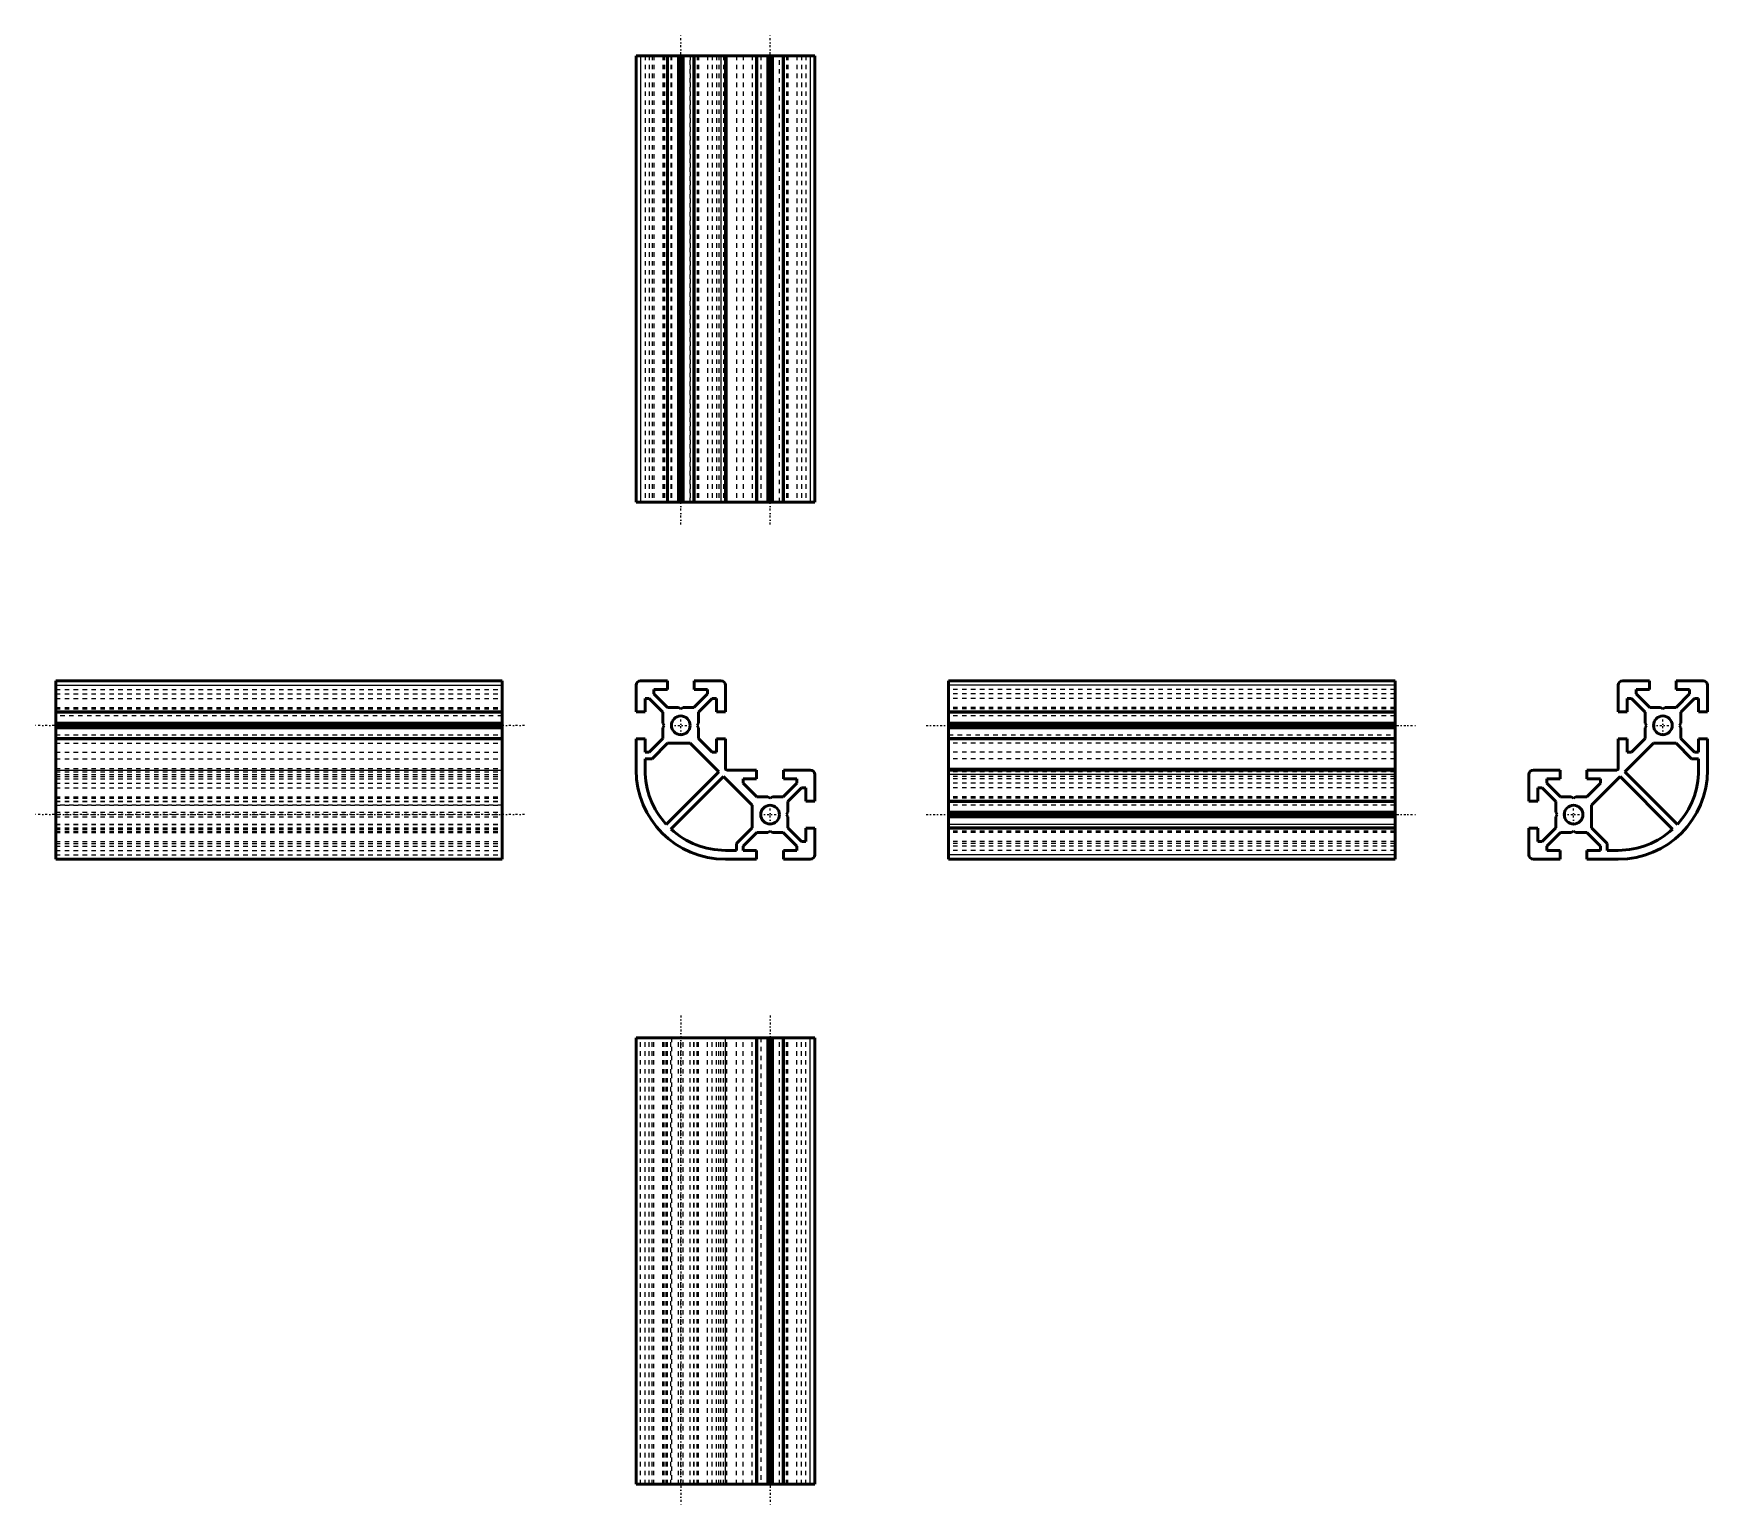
# Model space of a CAD drawing. Header units: millimetres. Extents: x -5 to 370, y -5 to 325.
import ezdxf

# ---------------------------------------------------------------- set-up
doc = ezdxf.new("R2010")
doc.units = ezdxf.units.MM
doc.linetypes.add('Center', pattern=[1.5, 0.45, -0.5, 0.05, -0.5])
doc.linetypes.add('Dashed', pattern=[2, 1, -1])
for name, color, linetype, lineweight in [('AM_4', 3, 'Continuous', 25), ('center', 4, 'Center', 25), ('hidden', 3, 'Dashed', 25), ('vis', 1, 'Continuous', 50)]:
    doc.layers.add(name, color=color, linetype=linetype, lineweight=lineweight)

# ---------------------------------------------------------------- blocks, each defined once
blk = doc.blocks.new('1_HFSR5_404020_100_0_in_HFSR5_404020_100_900')
at = {"layer": 'AM_4'}
for p, q in [((150, 0), (150, 100)), ((169, 0), (169, 100))]:
    blk.add_line(p, q, dxfattribs=at)
at = {"layer": 'center'}
for p, q in [((140, 105), (140, -5)), ((160, 105), (160, -5))]:
    blk.add_line(p, q, dxfattribs=at)
at = {"layer": 'hidden'}
for p, q in [((131, 0), (131, 100)), ((132, 0), (132, 100)), ((132.94, 0), (132.94, 100)), ((133.56, 0), (133.56, 100)), ((134, 0), (134, 100)), ((136, 0), (136, 100)), ((136.3, 0), (136.3, 100)), ((136.75, 0), (136.75, 100)), ((137, 0), (137, 100)), ((137.06, 0), (137.06, 100)), ((137.81, 0), (137.81, 100)), ((137.9, 100), (137.9, 0)), ((139.48, 0), (139.48, 100)), ((140, 0), (140, 100)), ((140.52, 0), (140.52, 100)), ((142.09, 0), (142.09, 100)), ((142.1, 0), (142.1, 100)), ((142.94, 0), (142.94, 100)), ((143, 0), (143, 100)), ((143.7, 0), (143.7, 100)), ((144, 0), (144, 100)), ((146, 0), (146, 100)), ((147.06, 0), (147.06, 100)), ((148, 0), (148, 100)), ((148.52, 0), (148.52, 100)), ((149, 0), (149, 100)), ((149.58, 0), (149.58, 100)), ((150.3, 0), (150.3, 100)), ((152.5, 0), (152.5, 100)), ((154, 0), (154, 100)), ((156, 0), (156, 100)), ((157.9, 100), (157.9, 0)), ((162.1, 0), (162.1, 100)), ((163.7, 0), (163.7, 100)), ((164, 0), (164, 100)), ((166, 0), (166, 100)), ((167.06, 0), (167.06, 100)), ((168, 0), (168, 100))]:
    blk.add_line(p, q, dxfattribs=at)
at = {"layer": 'vis'}
for p, q in [((130, 100), (170, 100)), ((130, 0), (130, 100)), ((157, 0), (157, 100)), ((157.06, 0), (157.06, 100)), ((159.48, 0), (159.48, 100)), ((160, 0), (160, 100)), ((160.52, 0), (160.52, 100)), ((162.94, 0), (162.94, 100)), ((163, 0), (163, 100)), ((170, 0), (170, 100)), ((130, 0), (170, 0))]:
    blk.add_line(p, q, dxfattribs=at)
blk = doc.blocks.new('2_HFSR5_404020_100_0_in_HFSR5_404020_100_900')
at = {"layer": 'AM_4'}
for p, q in [((0, 179), (100, 179)), ((0, 160), (100, 160))]:
    blk.add_line(p, q, dxfattribs=at)
at = {"layer": 'center'}
for p, q in [((105, 170), (-5, 170)), ((105, 150), (-5, 150))]:
    blk.add_line(p, q, dxfattribs=at)
at = {"layer": 'hidden'}
for p, q in [((0, 178), (100, 178)), ((0, 177.06), (100, 177.06)), ((0, 176), (100, 176)), ((0, 174), (100, 174)), ((0, 173.7), (100, 173.7)), ((100, 172.1), (0, 172.1)), ((0, 167.9), (100, 167.9)), ((0, 166), (100, 166)), ((0, 164), (100, 164)), ((0, 162.5), (100, 162.5)), ((0, 160.3), (100, 160.3)), ((0, 159.58), (100, 159.58)), ((0, 159), (100, 159)), ((0, 158.52), (100, 158.52)), ((0, 158), (100, 158)), ((0, 157.06), (100, 157.06)), ((0, 156), (100, 156)), ((0, 154), (100, 154)), ((0, 153.7), (100, 153.7)), ((0, 153), (100, 153)), ((0, 152.94), (100, 152.94)), ((100, 152.1), (0, 152.1)), ((0, 152.09), (100, 152.09)), ((0, 150.52), (100, 150.52)), ((0, 150), (100, 150)), ((0, 149.48), (100, 149.48)), ((0, 147.9), (100, 147.9)), ((0, 147.81), (100, 147.81)), ((0, 147.06), (100, 147.06)), ((0, 147), (100, 147)), ((0, 146.75), (100, 146.75)), ((0, 146.3), (100, 146.3)), ((0, 146), (100, 146)), ((0, 144), (100, 144)), ((0, 143.56), (100, 143.56)), ((0, 142.94), (100, 142.94)), ((0, 142), (100, 142)), ((0, 141), (100, 141))]:
    blk.add_line(p, q, dxfattribs=at)
at = {"layer": 'vis'}
for p, q in [((0, 180), (100, 180)), ((0, 180), (0, 140)), ((100, 180), (100, 140)), ((0, 173), (100, 173)), ((0, 172.94), (100, 172.94)), ((0, 170.52), (100, 170.52)), ((0, 170), (100, 170)), ((0, 169.48), (100, 169.48)), ((0, 167.06), (100, 167.06)), ((0, 167), (100, 167)), ((0, 140), (100, 140))]:
    blk.add_line(p, q, dxfattribs=at)
blk = doc.blocks.new('3_HFSR5_404020_100_0_in_HFSR5_404020_100_900')
at = {"layer": 'center'}
for p, q in [((137.79, 170), (142.21, 170)), ((140, 167.79), (140, 172.21)), ((160, 147.79), (160, 152.21)), ((157.79, 150), (162.21, 150))]:
    blk.add_line(p, q, dxfattribs=at)
at = {"layer": 'vis'}
for p, q in [((130, 179), (130, 173)), ((137, 180), (131, 180)), ((134, 177.06), (134, 178)), ((134, 178), (137, 178)), ((137.06, 174), (134, 177.06)), ((137, 178), (137, 180)), ((146, 177.06), (142.94, 174)), ((149, 180), (143, 180)), ((143, 180), (143, 178)), ((143, 178), (146, 178)), ((146, 178), (146, 177.06)), ((150, 173), (150, 179)), ((130, 173), (132, 173)), ((132, 173), (132, 176)), ((132, 176), (132.94, 176)), ((132.94, 176), (136, 172.94)), ((136, 172.94), (136, 170.52)), ((139.48, 174), (137.06, 174)), ((140, 173.7), (139.48, 174)), ((140.52, 174), (140, 173.7)), ((142.94, 174), (140.52, 174)), ((144, 172.94), (147.06, 176)), ((144, 170.52), (144, 172.94)), ((147.06, 176), (148, 176)), ((148, 176), (148, 173)), ((148, 173), (150, 173)), ((136, 170.52), (136.3, 170)), ((136.3, 170), (136, 169.48)), ((136, 169.48), (136, 167.06)), ((143.7, 170), (144, 170.52)), ((144, 169.48), (143.7, 170)), ((144, 167.06), (144, 169.48)), ((130, 167), (130, 160)), ((132, 167), (130, 167)), ((132, 164), (132, 167)), ((136, 167.06), (132.94, 164)), ((137.06, 166), (133.56, 162.5)), ((142.09, 166), (137.06, 166)), ((148.52, 159.58), (142.09, 166)), ((147.06, 164), (144, 167.06)), ((150, 167), (148, 167)), ((148, 167), (148, 164)), ((150, 160.3), (150, 167)), ((132.94, 164), (132, 164)), ((133.56, 162.5), (132, 162.5)), ((132, 162.5), (132, 160)), ((148, 164), (147.06, 164)), ((136.75, 147.81), (148.52, 159.58)), ((149.58, 158.52), (137.81, 146.75)), ((156, 152.09), (149.58, 158.52)), ((157, 160), (150.3, 160)), ((154, 157.06), (154, 158)), ((154, 158), (157, 158)), ((157, 158), (157, 160)), ((169, 160), (163, 160)), ((163, 160), (163, 158)), ((163, 158), (166, 158)), ((166, 158), (166, 157.06)), ((170, 153), (170, 159)), ((157.06, 154), (154, 157.06)), ((159.48, 154), (157.06, 154)), ((160, 153.7), (159.48, 154)), ((160.52, 154), (160, 153.7)), ((162.94, 154), (160.52, 154)), ((166, 157.06), (162.94, 154)), ((164, 152.94), (167.06, 156)), ((167.06, 156), (168, 156)), ((168, 156), (168, 153)), ((156, 147.06), (156, 152.09)), ((163.7, 150), (164, 150.52)), ((164, 150.52), (164, 152.94)), ((168, 153), (170, 153)), ((152.5, 143.56), (156, 147.06)), ((159.48, 146), (160, 146.3)), ((160, 146.3), (160.52, 146)), ((164, 149.48), (163.7, 150)), ((164, 147.06), (164, 149.48)), ((167.06, 144), (164, 147.06)), ((170, 147), (168, 147)), ((168, 147), (168, 144)), ((170, 141), (170, 147)), ((152.5, 142), (152.5, 143.56)), ((154, 142.94), (157.06, 146)), ((154, 142), (154, 142.94)), ((157.06, 146), (159.48, 146)), ((160.52, 146), (162.94, 146)), ((162.94, 146), (166, 142.94)), ((166, 142.94), (166, 142)), ((168, 144), (167.06, 144)), ((150, 142), (152.5, 142)), ((150, 140), (157, 140)), ((157, 142), (154, 142)), ((157, 140), (157, 142)), ((166, 142), (163, 142)), ((163, 142), (163, 140)), ((163, 140), (169, 140))]:
    blk.add_line(p, q, dxfattribs=at)
for centre in [(140, 170), (160, 150)]:
    blk.add_circle(centre, 2.1, dxfattribs=at)
for centre, radius, start, end in [((131, 179), 1, 90, 180), ((149, 179), 1, 360, 90), ((150, 160), 20, 180, 270), ((150, 160), 18, 180, 222.612), ((150.3, 160.3), 0.3, 180, 270), ((169, 159), 1, 360, 90), ((150, 160), 18, 227.388, 270), ((169, 141), 1, 270, 0)]:
    blk.add_arc(centre, radius, start, end, dxfattribs=at)
blk = doc.blocks.new('4_HFSR5_404020_100_0_in_HFSR5_404020_100_900')
at = {"layer": 'AM_4'}
for p, q in [((300, 179), (200, 179)), ((300, 160.3), (200, 160.3)), ((300, 159), (200, 159)), ((300, 141), (200, 141))]:
    blk.add_line(p, q, dxfattribs=at)
at = {"layer": 'center'}
for p, q in [((195, 170), (305, 170)), ((195, 150), (305, 150))]:
    blk.add_line(p, q, dxfattribs=at)
at = {"layer": 'hidden'}
for p, q in [((300, 178), (200, 178)), ((300, 177.06), (200, 177.06)), ((300, 176), (200, 176)), ((300, 174), (200, 174)), ((300, 173.7), (200, 173.7)), ((300, 172.1), (200, 172.1)), ((200, 167.9), (300, 167.9)), ((300, 166), (200, 166)), ((300, 164), (200, 164)), ((300, 162.5), (200, 162.5)), ((300, 159.58), (200, 159.58)), ((300, 158.52), (200, 158.52)), ((300, 158), (200, 158)), ((300, 157.06), (200, 157.06)), ((300, 156), (200, 156)), ((300, 154), (200, 154)), ((300, 153.7), (200, 153.7)), ((300, 152.1), (200, 152.1)), ((300, 152.09), (200, 152.09)), ((200, 147.9), (300, 147.9)), ((300, 147.81), (200, 147.81)), ((300, 146.75), (200, 146.75)), ((300, 146.3), (200, 146.3)), ((300, 146), (200, 146)), ((300, 144), (200, 144)), ((300, 143.56), (200, 143.56)), ((300, 142.94), (200, 142.94)), ((300, 142), (200, 142))]:
    blk.add_line(p, q, dxfattribs=at)
at = {"layer": 'vis'}
for p, q in [((300, 180), (200, 180)), ((200, 140), (200, 180)), ((300, 140), (300, 180)), ((300, 173), (200, 173)), ((300, 172.94), (200, 172.94)), ((300, 170.52), (200, 170.52)), ((300, 170), (200, 170)), ((300, 169.48), (200, 169.48)), ((300, 167.06), (200, 167.06)), ((300, 167), (200, 167)), ((300, 160), (200, 160)), ((300, 153), (200, 153)), ((300, 152.94), (200, 152.94)), ((300, 150.52), (200, 150.52)), ((300, 150), (200, 150)), ((300, 149.48), (200, 149.48)), ((300, 147.06), (200, 147.06)), ((300, 147), (200, 147)), ((300, 140), (200, 140))]:
    blk.add_line(p, q, dxfattribs=at)
blk = doc.blocks.new('5_HFSR5_404020_100_0_in_HFSR5_404020_100_900')
at = {"layer": 'center'}
for p, q in [((357.8, 170), (362.2, 170)), ((360, 167.79), (360, 172.21)), ((340, 147.79), (340, 152.21)), ((337.8, 150), (342.2, 150))]:
    blk.add_line(p, q, dxfattribs=at)
at = {"layer": 'vis'}
for p, q in [((350, 173), (350, 179)), ((351, 180), (357, 180)), ((357, 178), (354, 178)), ((354, 178), (354, 177.06)), ((354, 177.06), (357.06, 174)), ((357, 180), (357, 178)), ((362.94, 174), (366, 177.06)), ((363, 178), (363, 180)), ((363, 180), (369, 180)), ((366, 178), (363, 178)), ((366, 177.06), (366, 178)), ((370, 179), (370, 173)), ((352, 173), (350, 173)), ((352.94, 176), (352, 176)), ((352, 176), (352, 173)), ((356, 172.94), (352.94, 176)), ((356, 170.52), (356, 172.94)), ((357.06, 174), (359.48, 174)), ((359.48, 174), (360, 173.7)), ((360, 173.7), (360.52, 174)), ((360.52, 174), (362.94, 174)), ((367.06, 176), (364, 172.94)), ((364, 172.94), (364, 170.52)), ((368, 176), (367.06, 176)), ((368, 173), (368, 176)), ((370, 173), (368, 173)), ((356.3, 170), (356, 170.52)), ((356, 169.48), (356.3, 170)), ((356, 167.06), (356, 169.48)), ((364, 170.52), (363.7, 170)), ((363.7, 170), (364, 169.48)), ((364, 169.48), (364, 167.06)), ((350, 160.3), (350, 167)), ((350, 167), (352, 167)), ((351.48, 159.58), (357.91, 166)), ((352, 167), (352, 164)), ((352.94, 164), (356, 167.06)), ((357.91, 166), (362.94, 166)), ((362.94, 166), (366.44, 162.5)), ((364, 167.06), (367.06, 164)), ((368, 164), (368, 167)), ((368, 167), (370, 167)), ((370, 167), (370, 160)), ((352, 164), (352.94, 164)), ((366.44, 162.5), (368, 162.5)), ((367.06, 164), (368, 164)), ((368, 162.5), (368, 160)), ((330, 153), (330, 159)), ((331, 160), (337, 160)), ((337, 158), (334, 158)), ((334, 158), (334, 157.06)), ((337, 160), (337, 158)), ((343, 158), (343, 160)), ((343, 160), (349.7, 160)), ((346, 158), (343, 158)), ((344, 152.09), (350.42, 158.52)), ((346, 157.06), (346, 158)), ((350.42, 158.52), (362.19, 146.75)), ((363.25, 147.81), (351.48, 159.58)), ((332.94, 156), (332, 156)), ((332, 156), (332, 153)), ((336, 152.94), (332.94, 156)), ((334, 157.06), (337.06, 154)), ((337.06, 154), (339.48, 154)), ((339.48, 154), (340, 153.7)), ((340, 153.7), (340.52, 154)), ((340.52, 154), (342.94, 154)), ((342.94, 154), (346, 157.06)), ((332, 153), (330, 153)), ((336, 150.52), (336, 152.94)), ((336.3, 150), (336, 150.52)), ((344, 147.06), (344, 152.09)), ((330, 141), (330, 147)), ((330, 147), (332, 147)), ((332, 147), (332, 144)), ((332.94, 144), (336, 147.06)), ((336, 149.48), (336.3, 150)), ((336, 147.06), (336, 149.48)), ((340, 146.3), (339.48, 146)), ((340.52, 146), (340, 146.3)), ((347.5, 143.56), (344, 147.06)), ((332, 144), (332.94, 144)), ((337.06, 146), (334, 142.94)), ((334, 142.94), (334, 142)), ((339.48, 146), (337.06, 146)), ((342.94, 146), (340.52, 146)), ((346, 142.94), (342.94, 146)), ((346, 142), (346, 142.94)), ((347.5, 142), (347.5, 143.56)), ((337, 140), (331, 140)), ((334, 142), (337, 142)), ((337, 142), (337, 140)), ((343, 140), (343, 142)), ((343, 142), (346, 142)), ((350, 140), (343, 140)), ((350, 142), (347.5, 142))]:
    blk.add_line(p, q, dxfattribs=at)
for centre in [(360, 170), (340, 150)]:
    blk.add_circle(centre, 2.1, dxfattribs=at)
for centre, radius, start, end in [((351, 179), 1, 90, 180), ((369, 179), 1, 360, 90), ((331, 159), 1, 90, 180), ((349.7, 160.3), 0.3, 270, 0), ((350, 160), 20, 270, 0), ((350, 160), 18, 317.388, 0), ((350, 160), 18, 270, 312.612), ((331, 141), 1, 180, 270)]:
    blk.add_arc(centre, radius, start, end, dxfattribs=at)
blk = doc.blocks.new('6_HFSR5_404020_100_0_in_HFSR5_404020_100_900')
at = {"layer": 'AM_4'}
for p, q in [((131, 320), (131, 220)), ((149, 320), (149, 220)), ((150.3, 320), (150.3, 220)), ((169, 320), (169, 220))]:
    blk.add_line(p, q, dxfattribs=at)
at = {"layer": 'center'}
for p, q in [((140, 215), (140, 325)), ((160, 215), (160, 325))]:
    blk.add_line(p, q, dxfattribs=at)
at = {"layer": 'hidden'}
for p, q in [((132, 320), (132, 220)), ((132.94, 320), (132.94, 220)), ((133.56, 320), (133.56, 220)), ((134, 320), (134, 220)), ((136, 320), (136, 220)), ((136.3, 320), (136.3, 220)), ((136.75, 320), (136.75, 220)), ((137.81, 320), (137.81, 220)), ((137.9, 320), (137.9, 220)), ((142.09, 320), (142.09, 220)), ((142.1, 220), (142.1, 320)), ((143.7, 320), (143.7, 220)), ((144, 320), (144, 220)), ((146, 320), (146, 220)), ((147.06, 320), (147.06, 220)), ((148, 320), (148, 220)), ((148.52, 320), (148.52, 220)), ((149.58, 320), (149.58, 220)), ((152.5, 320), (152.5, 220)), ((154, 320), (154, 220)), ((156, 320), (156, 220)), ((157.9, 320), (157.9, 220)), ((162.1, 220), (162.1, 320)), ((163.7, 320), (163.7, 220)), ((164, 320), (164, 220)), ((166, 320), (166, 220)), ((167.06, 320), (167.06, 220)), ((168, 320), (168, 220))]:
    blk.add_line(p, q, dxfattribs=at)
at = {"layer": 'vis'}
for p, q in [((130, 320), (130, 220)), ((170, 320), (130, 320)), ((137, 320), (137, 220)), ((137.06, 320), (137.06, 220)), ((139.48, 320), (139.48, 220)), ((140, 320), (140, 220)), ((140.52, 320), (140.52, 220)), ((142.94, 320), (142.94, 220)), ((143, 320), (143, 220)), ((150, 320), (150, 220)), ((157, 320), (157, 220)), ((157.06, 320), (157.06, 220)), ((159.48, 320), (159.48, 220)), ((160, 320), (160, 220)), ((160.52, 320), (160.52, 220)), ((162.94, 320), (162.94, 220)), ((163, 320), (163, 220)), ((170, 320), (170, 220)), ((170, 220), (130, 220))]:
    blk.add_line(p, q, dxfattribs=at)

msp = doc.modelspace()

# ---------------------------------------------------------------- block references
for name in ['6_HFSR5_404020_100_0_in_HFSR5_404020_100_900', '3_HFSR5_404020_100_0_in_HFSR5_404020_100_900', '5_HFSR5_404020_100_0_in_HFSR5_404020_100_900', '2_HFSR5_404020_100_0_in_HFSR5_404020_100_900', '4_HFSR5_404020_100_0_in_HFSR5_404020_100_900', '1_HFSR5_404020_100_0_in_HFSR5_404020_100_900']:
    msp.add_blockref(name, (0, 0))

doc.saveas('drawing.dxf')
